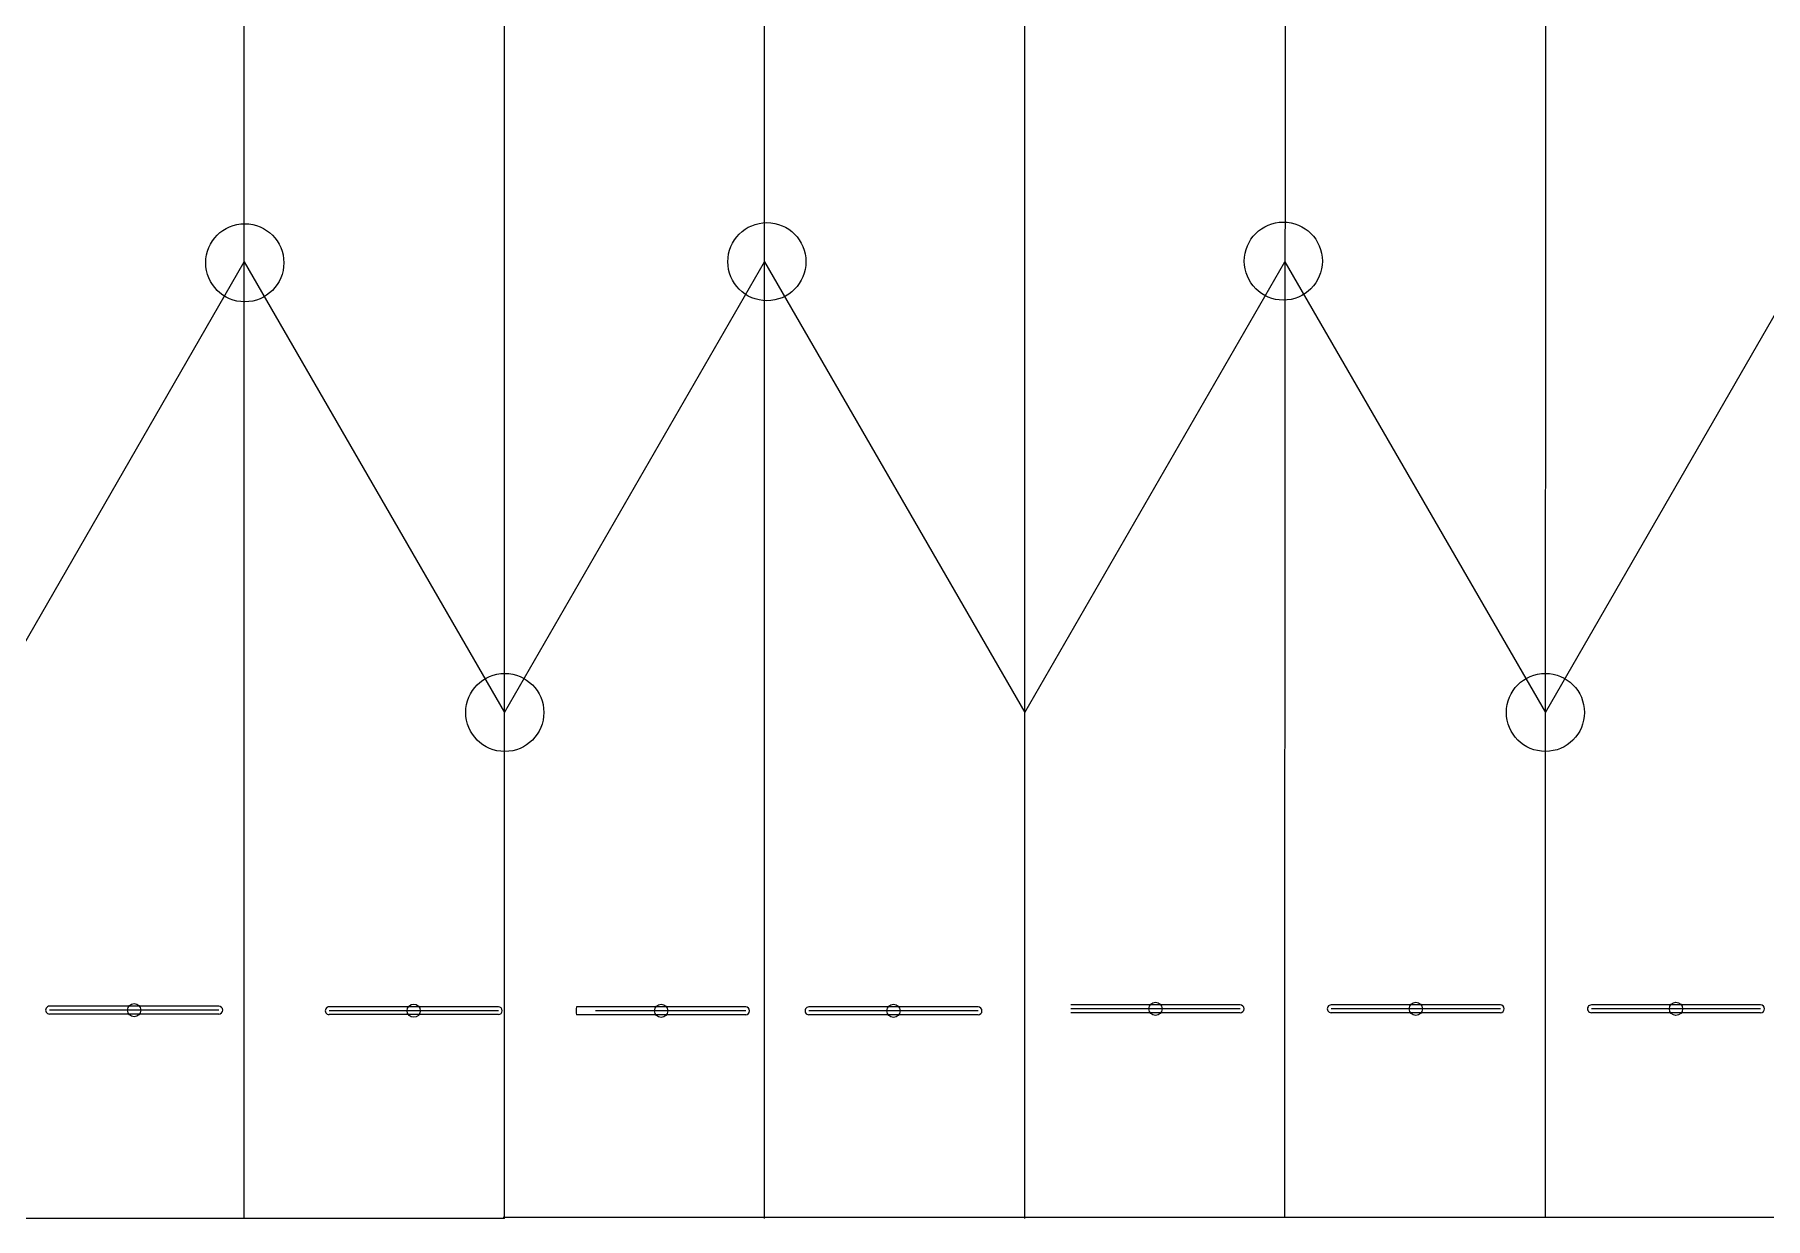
# Model space of a CAD drawing. Header units: inches. Extents: x -10.63 to -0.93, y 1.38 to 4.96.
# Drawn here: x -8.297 to -5.679, y 1.376 to 3.167 of the extents above; entities that cross this region are included whole.
import ezdxf
from ezdxf.lldxf.tags import DXFTag

# ---------------------------------------------------------------- set-up
doc = ezdxf.new("R2010")
doc.units = ezdxf.units.IN
doc.header["$MEASUREMENT"] = 0
doc.layers.add('Layer 1', color=7, linetype='Continuous')
doc.layers.add('SLD-0', color=7, linetype='Continuous')
tags = doc.linetypes.add('New Line102', pattern=[2, 1, -1]).pattern_tags.tags
tags[6:7] = [DXFTag(74, 4), DXFTag(75, 0), DXFTag(340, '0'), DXFTag(46, 1.0), DXFTag(50, 0.0), DXFTag(44, 0.0), DXFTag(45, 0.0)]
tags[4:5] = [DXFTag(74, 4), DXFTag(75, 0), DXFTag(340, '0'), DXFTag(46, 1.0), DXFTag(50, 0.0), DXFTag(44, 0.0), DXFTag(45, 0.0)]
tags = doc.linetypes.add('New Line103', pattern=[2, 1, -1]).pattern_tags.tags
tags[6:7] = [DXFTag(74, 4), DXFTag(75, 0), DXFTag(340, '0'), DXFTag(46, 1.0), DXFTag(50, 0.0), DXFTag(44, 0.0), DXFTag(45, 0.0)]
tags[4:5] = [DXFTag(74, 4), DXFTag(75, 0), DXFTag(340, '0'), DXFTag(46, 1.0), DXFTag(50, 0.0), DXFTag(44, 0.0), DXFTag(45, 0.0)]
tags = doc.linetypes.add('New Line104', pattern=[2, 1, -1]).pattern_tags.tags
tags[6:7] = [DXFTag(74, 4), DXFTag(75, 0), DXFTag(340, '0'), DXFTag(46, 1.0), DXFTag(50, 0.0), DXFTag(44, 0.0), DXFTag(45, 0.0)]
tags[4:5] = [DXFTag(74, 4), DXFTag(75, 0), DXFTag(340, '0'), DXFTag(46, 1.0), DXFTag(50, 0.0), DXFTag(44, 0.0), DXFTag(45, 0.0)]
tags = doc.linetypes.add('New Line106', pattern=[2, 1, -1]).pattern_tags.tags
tags[6:7] = [DXFTag(74, 4), DXFTag(75, 0), DXFTag(340, '0'), DXFTag(46, 1.0), DXFTag(50, 0.0), DXFTag(44, 0.0), DXFTag(45, 0.0)]
tags[4:5] = [DXFTag(74, 4), DXFTag(75, 0), DXFTag(340, '0'), DXFTag(46, 1.0), DXFTag(50, 0.0), DXFTag(44, 0.0), DXFTag(45, 0.0)]
tags = doc.linetypes.add('New Line107', pattern=[2, 1, -1]).pattern_tags.tags
tags[6:7] = [DXFTag(74, 4), DXFTag(75, 0), DXFTag(340, '0'), DXFTag(46, 1.0), DXFTag(50, 0.0), DXFTag(44, 0.0), DXFTag(45, 0.0)]
tags[4:5] = [DXFTag(74, 4), DXFTag(75, 0), DXFTag(340, '0'), DXFTag(46, 1.0), DXFTag(50, 0.0), DXFTag(44, 0.0), DXFTag(45, 0.0)]
tags = doc.linetypes.add('New Line113', pattern=[2, 1, -1]).pattern_tags.tags
tags[6:7] = [DXFTag(74, 4), DXFTag(75, 0), DXFTag(340, '0'), DXFTag(46, 1.0), DXFTag(50, 0.0), DXFTag(44, 0.0), DXFTag(45, 0.0)]
tags[4:5] = [DXFTag(74, 4), DXFTag(75, 0), DXFTag(340, '0'), DXFTag(46, 1.0), DXFTag(50, 0.0), DXFTag(44, 0.0), DXFTag(45, 0.0)]
tags = doc.linetypes.add('New Line114', pattern=[2, 1, -1]).pattern_tags.tags
tags[6:7] = [DXFTag(74, 4), DXFTag(75, 0), DXFTag(340, '0'), DXFTag(46, 1.0), DXFTag(50, 0.0), DXFTag(44, 0.0), DXFTag(45, 0.0)]
tags[4:5] = [DXFTag(74, 4), DXFTag(75, 0), DXFTag(340, '0'), DXFTag(46, 1.0), DXFTag(50, 0.0), DXFTag(44, 0.0), DXFTag(45, 0.0)]
tags = doc.linetypes.add('New Line13', pattern=[2, 1, -1]).pattern_tags.tags
tags[6:7] = [DXFTag(74, 4), DXFTag(75, 0), DXFTag(340, '0'), DXFTag(46, 1.0), DXFTag(50, 0.0), DXFTag(44, 0.0), DXFTag(45, 0.0)]
tags[4:5] = [DXFTag(74, 4), DXFTag(75, 0), DXFTag(340, '0'), DXFTag(46, 1.0), DXFTag(50, 0.0), DXFTag(44, 0.0), DXFTag(45, 0.0)]
tags = doc.linetypes.add('New Line14', pattern=[2, 1, -1]).pattern_tags.tags
tags[6:7] = [DXFTag(74, 4), DXFTag(75, 0), DXFTag(340, '0'), DXFTag(46, 1.0), DXFTag(50, 0.0), DXFTag(44, 0.0), DXFTag(45, 0.0)]
tags[4:5] = [DXFTag(74, 4), DXFTag(75, 0), DXFTag(340, '0'), DXFTag(46, 1.0), DXFTag(50, 0.0), DXFTag(44, 0.0), DXFTag(45, 0.0)]
tags = doc.linetypes.add('New Line16', pattern=[0.8, 0.5, -0.1, 0.1, -0.1]).pattern_tags.tags
tags[10:11] = [DXFTag(74, 4), DXFTag(75, 0), DXFTag(340, '0'), DXFTag(46, 1.0), DXFTag(50, 0.0), DXFTag(44, 0.0), DXFTag(45, 0.0)]
tags[8:9] = [DXFTag(74, 4), DXFTag(75, 0), DXFTag(340, '0'), DXFTag(46, 1.0), DXFTag(50, 0.0), DXFTag(44, 0.0), DXFTag(45, 0.0)]
tags[6:7] = [DXFTag(74, 4), DXFTag(75, 0), DXFTag(340, '0'), DXFTag(46, 1.0), DXFTag(50, 0.0), DXFTag(44, 0.0), DXFTag(45, 0.0)]
tags[4:5] = [DXFTag(74, 4), DXFTag(75, 0), DXFTag(340, '0'), DXFTag(46, 1.0), DXFTag(50, 0.0), DXFTag(44, 0.0), DXFTag(45, 0.0)]
tags = doc.linetypes.add('New Line33', pattern=[2, 1, -1]).pattern_tags.tags
tags[6:7] = [DXFTag(74, 4), DXFTag(75, 0), DXFTag(340, '0'), DXFTag(46, 1.0), DXFTag(50, 0.0), DXFTag(44, 0.0), DXFTag(45, 0.0)]
tags[4:5] = [DXFTag(74, 4), DXFTag(75, 0), DXFTag(340, '0'), DXFTag(46, 1.0), DXFTag(50, 0.0), DXFTag(44, 0.0), DXFTag(45, 0.0)]
tags = doc.linetypes.add('New Line34', pattern=[2, 1, -1]).pattern_tags.tags
tags[6:7] = [DXFTag(74, 4), DXFTag(75, 0), DXFTag(340, '0'), DXFTag(46, 1.0), DXFTag(50, 0.0), DXFTag(44, 0.0), DXFTag(45, 0.0)]
tags[4:5] = [DXFTag(74, 4), DXFTag(75, 0), DXFTag(340, '0'), DXFTag(46, 1.0), DXFTag(50, 0.0), DXFTag(44, 0.0), DXFTag(45, 0.0)]
tags = doc.linetypes.add('New Line35', pattern=[2, 1, -1]).pattern_tags.tags
tags[6:7] = [DXFTag(74, 4), DXFTag(75, 0), DXFTag(340, '0'), DXFTag(46, 1.0), DXFTag(50, 0.0), DXFTag(44, 0.0), DXFTag(45, 0.0)]
tags[4:5] = [DXFTag(74, 4), DXFTag(75, 0), DXFTag(340, '0'), DXFTag(46, 1.0), DXFTag(50, 0.0), DXFTag(44, 0.0), DXFTag(45, 0.0)]
tags = doc.linetypes.add('New Line36', pattern=[2, 1, -1]).pattern_tags.tags
tags[6:7] = [DXFTag(74, 4), DXFTag(75, 0), DXFTag(340, '0'), DXFTag(46, 1.0), DXFTag(50, 0.0), DXFTag(44, 0.0), DXFTag(45, 0.0)]
tags[4:5] = [DXFTag(74, 4), DXFTag(75, 0), DXFTag(340, '0'), DXFTag(46, 1.0), DXFTag(50, 0.0), DXFTag(44, 0.0), DXFTag(45, 0.0)]
tags = doc.linetypes.add('New Line43', pattern=[2, 1, -1]).pattern_tags.tags
tags[6:7] = [DXFTag(74, 4), DXFTag(75, 0), DXFTag(340, '0'), DXFTag(46, 1.0), DXFTag(50, 0.0), DXFTag(44, 0.0), DXFTag(45, 0.0)]
tags[4:5] = [DXFTag(74, 4), DXFTag(75, 0), DXFTag(340, '0'), DXFTag(46, 1.0), DXFTag(50, 0.0), DXFTag(44, 0.0), DXFTag(45, 0.0)]
tags = doc.linetypes.add('New Line44', pattern=[2, 1, -1]).pattern_tags.tags
tags[6:7] = [DXFTag(74, 4), DXFTag(75, 0), DXFTag(340, '0'), DXFTag(46, 1.0), DXFTag(50, 0.0), DXFTag(44, 0.0), DXFTag(45, 0.0)]
tags[4:5] = [DXFTag(74, 4), DXFTag(75, 0), DXFTag(340, '0'), DXFTag(46, 1.0), DXFTag(50, 0.0), DXFTag(44, 0.0), DXFTag(45, 0.0)]
tags = doc.linetypes.add('New Line45', pattern=[2, 1, -1]).pattern_tags.tags
tags[6:7] = [DXFTag(74, 4), DXFTag(75, 0), DXFTag(340, '0'), DXFTag(46, 1.0), DXFTag(50, 0.0), DXFTag(44, 0.0), DXFTag(45, 0.0)]
tags[4:5] = [DXFTag(74, 4), DXFTag(75, 0), DXFTag(340, '0'), DXFTag(46, 1.0), DXFTag(50, 0.0), DXFTag(44, 0.0), DXFTag(45, 0.0)]
tags = doc.linetypes.add('New Line55', pattern=[0.8, 0.5, -0.1, 0.1, -0.1]).pattern_tags.tags
tags[10:11] = [DXFTag(74, 4), DXFTag(75, 0), DXFTag(340, '0'), DXFTag(46, 1.0), DXFTag(50, 0.0), DXFTag(44, 0.0), DXFTag(45, 0.0)]
tags[8:9] = [DXFTag(74, 4), DXFTag(75, 0), DXFTag(340, '0'), DXFTag(46, 1.0), DXFTag(50, 0.0), DXFTag(44, 0.0), DXFTag(45, 0.0)]
tags[6:7] = [DXFTag(74, 4), DXFTag(75, 0), DXFTag(340, '0'), DXFTag(46, 1.0), DXFTag(50, 0.0), DXFTag(44, 0.0), DXFTag(45, 0.0)]
tags[4:5] = [DXFTag(74, 4), DXFTag(75, 0), DXFTag(340, '0'), DXFTag(46, 1.0), DXFTag(50, 0.0), DXFTag(44, 0.0), DXFTag(45, 0.0)]
tags = doc.linetypes.add('New Line62', pattern=[2, 1, -1]).pattern_tags.tags
tags[6:7] = [DXFTag(74, 4), DXFTag(75, 0), DXFTag(340, '0'), DXFTag(46, 1.0), DXFTag(50, 0.0), DXFTag(44, 0.0), DXFTag(45, 0.0)]
tags[4:5] = [DXFTag(74, 4), DXFTag(75, 0), DXFTag(340, '0'), DXFTag(46, 1.0), DXFTag(50, 0.0), DXFTag(44, 0.0), DXFTag(45, 0.0)]
tags = doc.linetypes.add('New Line63', pattern=[2, 1, -1]).pattern_tags.tags
tags[6:7] = [DXFTag(74, 4), DXFTag(75, 0), DXFTag(340, '0'), DXFTag(46, 1.0), DXFTag(50, 0.0), DXFTag(44, 0.0), DXFTag(45, 0.0)]
tags[4:5] = [DXFTag(74, 4), DXFTag(75, 0), DXFTag(340, '0'), DXFTag(46, 1.0), DXFTag(50, 0.0), DXFTag(44, 0.0), DXFTag(45, 0.0)]
tags = doc.linetypes.add('New Line64', pattern=[0.8, 0.5, -0.1, 0.1, -0.1]).pattern_tags.tags
tags[10:11] = [DXFTag(74, 4), DXFTag(75, 0), DXFTag(340, '0'), DXFTag(46, 1.0), DXFTag(50, 0.0), DXFTag(44, 0.0), DXFTag(45, 0.0)]
tags[8:9] = [DXFTag(74, 4), DXFTag(75, 0), DXFTag(340, '0'), DXFTag(46, 1.0), DXFTag(50, 0.0), DXFTag(44, 0.0), DXFTag(45, 0.0)]
tags[6:7] = [DXFTag(74, 4), DXFTag(75, 0), DXFTag(340, '0'), DXFTag(46, 1.0), DXFTag(50, 0.0), DXFTag(44, 0.0), DXFTag(45, 0.0)]
tags[4:5] = [DXFTag(74, 4), DXFTag(75, 0), DXFTag(340, '0'), DXFTag(46, 1.0), DXFTag(50, 0.0), DXFTag(44, 0.0), DXFTag(45, 0.0)]
tags = doc.linetypes.add('New Line65', pattern=[2, 1, -1]).pattern_tags.tags
tags[6:7] = [DXFTag(74, 4), DXFTag(75, 0), DXFTag(340, '0'), DXFTag(46, 1.0), DXFTag(50, 0.0), DXFTag(44, 0.0), DXFTag(45, 0.0)]
tags[4:5] = [DXFTag(74, 4), DXFTag(75, 0), DXFTag(340, '0'), DXFTag(46, 1.0), DXFTag(50, 0.0), DXFTag(44, 0.0), DXFTag(45, 0.0)]
tags = doc.linetypes.add('New Line66', pattern=[2, 1, -1]).pattern_tags.tags
tags[6:7] = [DXFTag(74, 4), DXFTag(75, 0), DXFTag(340, '0'), DXFTag(46, 1.0), DXFTag(50, 0.0), DXFTag(44, 0.0), DXFTag(45, 0.0)]
tags[4:5] = [DXFTag(74, 4), DXFTag(75, 0), DXFTag(340, '0'), DXFTag(46, 1.0), DXFTag(50, 0.0), DXFTag(44, 0.0), DXFTag(45, 0.0)]
tags = doc.linetypes.add('New Line68', pattern=[2, 1, -1]).pattern_tags.tags
tags[6:7] = [DXFTag(74, 4), DXFTag(75, 0), DXFTag(340, '0'), DXFTag(46, 1.0), DXFTag(50, 0.0), DXFTag(44, 0.0), DXFTag(45, 0.0)]
tags[4:5] = [DXFTag(74, 4), DXFTag(75, 0), DXFTag(340, '0'), DXFTag(46, 1.0), DXFTag(50, 0.0), DXFTag(44, 0.0), DXFTag(45, 0.0)]
tags = doc.linetypes.add('New Line69', pattern=[2, 1, -1]).pattern_tags.tags
tags[6:7] = [DXFTag(74, 4), DXFTag(75, 0), DXFTag(340, '0'), DXFTag(46, 1.0), DXFTag(50, 0.0), DXFTag(44, 0.0), DXFTag(45, 0.0)]
tags[4:5] = [DXFTag(74, 4), DXFTag(75, 0), DXFTag(340, '0'), DXFTag(46, 1.0), DXFTag(50, 0.0), DXFTag(44, 0.0), DXFTag(45, 0.0)]
tags = doc.linetypes.add('New Line70', pattern=[2, 1, -1]).pattern_tags.tags
tags[6:7] = [DXFTag(74, 4), DXFTag(75, 0), DXFTag(340, '0'), DXFTag(46, 1.0), DXFTag(50, 0.0), DXFTag(44, 0.0), DXFTag(45, 0.0)]
tags[4:5] = [DXFTag(74, 4), DXFTag(75, 0), DXFTag(340, '0'), DXFTag(46, 1.0), DXFTag(50, 0.0), DXFTag(44, 0.0), DXFTag(45, 0.0)]
tags = doc.linetypes.add('New Line72', pattern=[0.8, 0.5, -0.1, 0.1, -0.1]).pattern_tags.tags
tags[10:11] = [DXFTag(74, 4), DXFTag(75, 0), DXFTag(340, '0'), DXFTag(46, 1.0), DXFTag(50, 0.0), DXFTag(44, 0.0), DXFTag(45, 0.0)]
tags[8:9] = [DXFTag(74, 4), DXFTag(75, 0), DXFTag(340, '0'), DXFTag(46, 1.0), DXFTag(50, 0.0), DXFTag(44, 0.0), DXFTag(45, 0.0)]
tags[6:7] = [DXFTag(74, 4), DXFTag(75, 0), DXFTag(340, '0'), DXFTag(46, 1.0), DXFTag(50, 0.0), DXFTag(44, 0.0), DXFTag(45, 0.0)]
tags[4:5] = [DXFTag(74, 4), DXFTag(75, 0), DXFTag(340, '0'), DXFTag(46, 1.0), DXFTag(50, 0.0), DXFTag(44, 0.0), DXFTag(45, 0.0)]
tags = doc.linetypes.add('New Line94', pattern=[0.8, 0.5, -0.1, 0.1, -0.1]).pattern_tags.tags
tags[10:11] = [DXFTag(74, 4), DXFTag(75, 0), DXFTag(340, '0'), DXFTag(46, 1.0), DXFTag(50, 0.0), DXFTag(44, 0.0), DXFTag(45, 0.0)]
tags[8:9] = [DXFTag(74, 4), DXFTag(75, 0), DXFTag(340, '0'), DXFTag(46, 1.0), DXFTag(50, 0.0), DXFTag(44, 0.0), DXFTag(45, 0.0)]
tags[6:7] = [DXFTag(74, 4), DXFTag(75, 0), DXFTag(340, '0'), DXFTag(46, 1.0), DXFTag(50, 0.0), DXFTag(44, 0.0), DXFTag(45, 0.0)]
tags[4:5] = [DXFTag(74, 4), DXFTag(75, 0), DXFTag(340, '0'), DXFTag(46, 1.0), DXFTag(50, 0.0), DXFTag(44, 0.0), DXFTag(45, 0.0)]
tags = doc.linetypes.add('New Line95', pattern=[0.8, 0.5, -0.1, 0.1, -0.1]).pattern_tags.tags
tags[10:11] = [DXFTag(74, 4), DXFTag(75, 0), DXFTag(340, '0'), DXFTag(46, 1.0), DXFTag(50, 0.0), DXFTag(44, 0.0), DXFTag(45, 0.0)]
tags[8:9] = [DXFTag(74, 4), DXFTag(75, 0), DXFTag(340, '0'), DXFTag(46, 1.0), DXFTag(50, 0.0), DXFTag(44, 0.0), DXFTag(45, 0.0)]
tags[6:7] = [DXFTag(74, 4), DXFTag(75, 0), DXFTag(340, '0'), DXFTag(46, 1.0), DXFTag(50, 0.0), DXFTag(44, 0.0), DXFTag(45, 0.0)]
tags[4:5] = [DXFTag(74, 4), DXFTag(75, 0), DXFTag(340, '0'), DXFTag(46, 1.0), DXFTag(50, 0.0), DXFTag(44, 0.0), DXFTag(45, 0.0)]
tags = doc.linetypes.add('New Line98', pattern=[0.8, 0.5, -0.1, 0.1, -0.1]).pattern_tags.tags
tags[10:11] = [DXFTag(74, 4), DXFTag(75, 0), DXFTag(340, '0'), DXFTag(46, 1.0), DXFTag(50, 0.0), DXFTag(44, 0.0), DXFTag(45, 0.0)]
tags[8:9] = [DXFTag(74, 4), DXFTag(75, 0), DXFTag(340, '0'), DXFTag(46, 1.0), DXFTag(50, 0.0), DXFTag(44, 0.0), DXFTag(45, 0.0)]
tags[6:7] = [DXFTag(74, 4), DXFTag(75, 0), DXFTag(340, '0'), DXFTag(46, 1.0), DXFTag(50, 0.0), DXFTag(44, 0.0), DXFTag(45, 0.0)]
tags[4:5] = [DXFTag(74, 4), DXFTag(75, 0), DXFTag(340, '0'), DXFTag(46, 1.0), DXFTag(50, 0.0), DXFTag(44, 0.0), DXFTag(45, 0.0)]

msp = doc.modelspace()

# ---------------------------------------------------------------- linework, layer by layer
at = {"layer": 'Layer 1', "color": 250, "lineweight": 18}
msp.add_open_spline([(-7.5863, 1.3765), (-7.5863, 1.3765), (-10.3422, 1.3765), (-10.3422, 1.3765)], degree=3, dxfattribs=at)
at = {"layer": 'SLD-0', "color": 5, "linetype": 'New Line106', "lineweight": 9}
msp.add_open_spline([(-6.4055, 1.6935), (-6.4055, 1.6935), (-6.4039, 4.8392), (-6.4039, 4.8392)], degree=3, dxfattribs=at)
at = {"layer": 'SLD-0', "color": 5, "linetype": 'New Line104', "lineweight": 9}
msp.add_open_spline([(-6.0115, 1.6935), (-6.0115, 1.6935), (-6.0102, 4.8392), (-6.0102, 4.8392)], degree=3, dxfattribs=at)
at = {"layer": 'SLD-0', "color": 5, "linetype": 'New Line66', "lineweight": 9}
msp.add_open_spline([(-7.5863, 2.1414), (-7.5863, 2.1414), (-7.5859, 4.3933), (-7.5859, 4.3933)], degree=3, dxfattribs=at)
at = {"layer": 'SLD-0', "color": 5, "linetype": 'New Line70', "lineweight": 9}
msp.add_open_spline([(-6.7989, 2.1414), (-6.7989, 2.1414), (-6.7985, 4.3933), (-6.7985, 4.3933)], degree=3, dxfattribs=at)
at = {"layer": 'SLD-0', "color": 5, "linetype": 'New Line63', "lineweight": 9}
msp.add_open_spline([(-7.98, 2.8233), (-7.98, 2.8233), (-7.9796, 3.7114), (-7.9796, 3.7114)], degree=3, dxfattribs=at)
at = {"layer": 'SLD-0', "color": 5, "linetype": 'New Line69', "lineweight": 9}
msp.add_open_spline([(-7.1926, 2.8233), (-7.1926, 2.8233), (-7.1922, 3.7114), (-7.1922, 3.7114)], degree=3, dxfattribs=at)
at = {"layer": 'SLD-0', "lineweight": 9}
for points in [[(-7.9199, 2.8219), (-7.9199, 2.8545), (-7.9463, 2.8809), (-7.9789, 2.8809), (-7.9789, 2.8809), (-8.0115, 2.8809), (-8.038, 2.8545), (-8.038, 2.8219), (-8.038, 2.8219), (-8.038, 2.7893), (-8.0115, 2.7628), (-7.9789, 2.7628), (-7.9789, 2.7628), (-7.9463, 2.7628), (-7.9199, 2.7893), (-7.9199, 2.8219)], [(-7.1301, 2.8235), (-7.1301, 2.8561), (-7.1566, 2.8826), (-7.1892, 2.8826), (-7.1892, 2.8826), (-7.2218, 2.8826), (-7.2482, 2.8561), (-7.2482, 2.8235), (-7.2482, 2.8235), (-7.2482, 2.7909), (-7.2218, 2.7644), (-7.1892, 2.7644), (-7.1892, 2.7644), (-7.1566, 2.7644), (-7.1301, 2.7909), (-7.1301, 2.8235)], [(-6.3489, 2.8244), (-6.3489, 2.857), (-6.3754, 2.8834), (-6.408, 2.8834), (-6.408, 2.8834), (-6.4406, 2.8834), (-6.467, 2.857), (-6.467, 2.8244), (-6.467, 2.8244), (-6.467, 2.7917), (-6.4406, 2.7653), (-6.408, 2.7653), (-6.408, 2.7653), (-6.3754, 2.7653), (-6.3489, 2.7917), (-6.3489, 2.8244)], [(-7.5266, 2.1417), (-7.5266, 2.1743), (-7.553, 2.2007), (-7.5856, 2.2007), (-7.5856, 2.2007), (-7.6182, 2.2007), (-7.6447, 2.1743), (-7.6447, 2.1417), (-7.6447, 2.1417), (-7.6447, 2.1091), (-7.6182, 2.0826), (-7.5856, 2.0826), (-7.5856, 2.0826), (-7.553, 2.0826), (-7.5266, 2.1091), (-7.5266, 2.1417)], [(-5.9525, 2.1418), (-5.9525, 2.1744), (-5.9789, 2.2008), (-6.0115, 2.2008), (-6.0115, 2.2008), (-6.0441, 2.2008), (-6.0706, 2.1744), (-6.0706, 2.1418), (-6.0706, 2.1418), (-6.0706, 2.1091), (-6.0441, 2.0827), (-6.0115, 2.0827), (-6.0115, 2.0827), (-5.9789, 2.0827), (-5.9525, 2.1091), (-5.9525, 2.1418)], [(-6.5913, 1.6934), (-6.5913, 1.6989), (-6.5958, 1.7034), (-6.6013, 1.7034), (-6.6013, 1.7034), (-6.6068, 1.7034), (-6.6113, 1.6989), (-6.6113, 1.6934), (-6.6113, 1.6934), (-6.6113, 1.6879), (-6.6068, 1.6834), (-6.6013, 1.6834), (-6.6013, 1.6834), (-6.5958, 1.6834), (-6.5913, 1.6879), (-6.5913, 1.6934)], [(-6.1976, 1.6935), (-6.1976, 1.699), (-6.202, 1.7035), (-6.2076, 1.7035), (-6.2076, 1.7035), (-6.2131, 1.7035), (-6.2176, 1.699), (-6.2176, 1.6935), (-6.2176, 1.6935), (-6.2176, 1.688), (-6.2131, 1.6835), (-6.2076, 1.6835), (-6.2076, 1.6835), (-6.202, 1.6835), (-6.1976, 1.688), (-6.1976, 1.6935)], [(-5.804, 1.6935), (-5.804, 1.6991), (-5.8084, 1.7035), (-5.814, 1.7035), (-5.814, 1.7035), (-5.8195, 1.7035), (-5.824, 1.6991), (-5.824, 1.6935), (-5.824, 1.6935), (-5.824, 1.688), (-5.8195, 1.6835), (-5.814, 1.6835), (-5.814, 1.6835), (-5.8084, 1.6835), (-5.804, 1.688), (-5.804, 1.6935)], [(-8.1363, 1.6915), (-8.1363, 1.697), (-8.1408, 1.7015), (-8.1463, 1.7015), (-8.1463, 1.7015), (-8.1518, 1.7015), (-8.1563, 1.697), (-8.1563, 1.6915), (-8.1563, 1.6915), (-8.1563, 1.686), (-8.1518, 1.6815), (-8.1463, 1.6815), (-8.1463, 1.6815), (-8.1408, 1.6815), (-8.1363, 1.686), (-8.1363, 1.6915)], [(-7.7134, 1.6906), (-7.7134, 1.6961), (-7.7179, 1.7006), (-7.7234, 1.7006), (-7.7234, 1.7006), (-7.7289, 1.7006), (-7.7334, 1.6961), (-7.7334, 1.6906), (-7.7334, 1.6906), (-7.7334, 1.685), (-7.7289, 1.6806), (-7.7234, 1.6806), (-7.7234, 1.6806), (-7.7179, 1.6806), (-7.7134, 1.685), (-7.7134, 1.6906)], [(-7.3391, 1.6904), (-7.3391, 1.6959), (-7.3436, 1.7004), (-7.3491, 1.7004), (-7.3491, 1.7004), (-7.3547, 1.7004), (-7.3591, 1.6959), (-7.3591, 1.6904), (-7.3591, 1.6904), (-7.3591, 1.6849), (-7.3547, 1.6804), (-7.3491, 1.6804), (-7.3491, 1.6804), (-7.3436, 1.6804), (-7.3391, 1.6849), (-7.3391, 1.6904)], [(-6.9876, 1.6903), (-6.9876, 1.6958), (-6.9921, 1.7003), (-6.9976, 1.7003), (-6.9976, 1.7003), (-7.0031, 1.7003), (-7.0076, 1.6958), (-7.0076, 1.6903), (-7.0076, 1.6903), (-7.0076, 1.6847), (-7.0031, 1.6803), (-6.9976, 1.6803), (-6.9976, 1.6803), (-6.9921, 1.6803), (-6.9876, 1.6847), (-6.9876, 1.6903)]]:
    msp.add_open_spline(points, degree=3, knots=[0, 0, 0, 0, 0.2, 0.2, 0.2, 0.2, 0.4, 0.4, 0.4, 0.4, 0.6, 0.6, 0.6, 0.6, 1, 1, 1, 1], dxfattribs=at)
at = {"layer": 'SLD-0', "color": 5, "linetype": 'New Line33', "lineweight": 9}
msp.add_open_spline([(-8.3734, 2.1412), (-8.3734, 2.1412), (-7.98, 2.8233), (-7.98, 2.8233)], degree=3, dxfattribs=at)
at = {"layer": 'SLD-0', "color": 5, "linetype": 'New Line34', "lineweight": 9}
msp.add_open_spline([(-7.98, 2.8233), (-7.98, 2.8233), (-7.5863, 2.1414), (-7.5863, 2.1414)], degree=3, dxfattribs=at)
at = {"layer": 'SLD-0', "color": 5, "linetype": 'New Line62', "lineweight": 9}
msp.add_open_spline([(-7.98, 1.6914), (-7.98, 1.6914), (-7.98, 2.8233), (-7.98, 2.8233)], degree=3, dxfattribs=at)
at = {"layer": 'SLD-0', "color": 5, "linetype": 'New Line35', "lineweight": 9}
msp.add_open_spline([(-7.5863, 2.1414), (-7.5863, 2.1414), (-7.1926, 2.8233), (-7.1926, 2.8233)], degree=3, dxfattribs=at)
at = {"layer": 'SLD-0', "color": 5, "linetype": 'New Line36', "lineweight": 9}
msp.add_open_spline([(-7.1926, 2.8233), (-7.1926, 2.8233), (-6.7989, 2.1414), (-6.7989, 2.1414)], degree=3, dxfattribs=at)
at = {"layer": 'SLD-0', "color": 5, "linetype": 'New Line68', "lineweight": 9}
msp.add_open_spline([(-7.1926, 1.6914), (-7.1926, 1.6914), (-7.1926, 2.8233), (-7.1926, 2.8233)], degree=3, dxfattribs=at)
at = {"layer": 'SLD-0', "color": 5, "linetype": 'New Line102', "lineweight": 9}
msp.add_open_spline([(-6.7989, 2.1414), (-6.7989, 2.1414), (-6.4055, 2.8235), (-6.4055, 2.8235)], degree=3, dxfattribs=at)
at = {"layer": 'SLD-0', "color": 5, "linetype": 'New Line103', "lineweight": 9}
msp.add_open_spline([(-6.4055, 2.8235), (-6.4055, 2.8235), (-6.0115, 2.1418), (-6.0115, 2.1418)], degree=3, dxfattribs=at)
at = {"layer": 'SLD-0', "color": 5, "linetype": 'New Line107', "lineweight": 9}
msp.add_open_spline([(-6.0115, 2.1418), (-6.0115, 2.1418), (-5.6181, 2.8239), (-5.6181, 2.8239)], degree=3, dxfattribs=at)
at = {"layer": 'SLD-0', "color": 5, "linetype": 'New Line65', "lineweight": 9}
msp.add_open_spline([(-7.5863, 1.6914), (-7.5863, 1.6914), (-7.5863, 2.1414), (-7.5863, 2.1414)], degree=3, dxfattribs=at)
at = {"layer": 'SLD-0', "color": 5, "linetype": 'New Line14', "lineweight": 9}
msp.add_open_spline([(-6.7989, 1.6914), (-6.7989, 1.6914), (-6.7989, 2.1414), (-6.7989, 2.1414)], degree=3, dxfattribs=at)
at = {"layer": 'SLD-0', "color": 179, "lineweight": 9}
for points, knots in [([(-8.2743, 1.6974), (-8.2764, 1.6974), (-8.2783, 1.6963), (-8.2794, 1.6944), (-8.2794, 1.6944), (-8.2804, 1.6926), (-8.2804, 1.6904), (-8.2794, 1.6885), (-8.2794, 1.6885), (-8.2783, 1.6867), (-8.2764, 1.6856), (-8.2743, 1.6856)], [0, 0, 0, 0, 0.25, 0.25, 0.25, 0.25, 0.5, 0.5, 0.5, 0.5, 1, 1, 1, 1]), ([(-8.0184, 1.6856), (-8.0151, 1.6856), (-8.0124, 1.6882), (-8.0124, 1.6915), (-8.0124, 1.6915), (-8.0124, 1.6947), (-8.0151, 1.6974), (-8.0184, 1.6974)], [0, 0, 0, 0, 0.333333, 0.333333, 0.333333, 0.333333, 1, 1, 1, 1]), ([(-7.8514, 1.6965), (-7.8535, 1.6965), (-7.8554, 1.6953), (-7.8565, 1.6935), (-7.8565, 1.6935), (-7.8575, 1.6917), (-7.8575, 1.6894), (-7.8565, 1.6876), (-7.8565, 1.6876), (-7.8554, 1.6858), (-7.8535, 1.6847), (-7.8514, 1.6847)], [0, 0, 0, 0, 0.25, 0.25, 0.25, 0.25, 0.5, 0.5, 0.5, 0.5, 1, 1, 1, 1]), ([(-7.5954, 1.6847), (-7.5922, 1.6847), (-7.5895, 1.6873), (-7.5895, 1.6906), (-7.5895, 1.6906), (-7.5895, 1.6938), (-7.5922, 1.6965), (-7.5954, 1.6965)], [0, 0, 0, 0, 0.333333, 0.333333, 0.333333, 0.333333, 1, 1, 1, 1]), ([(-7.2212, 1.6845), (-7.2179, 1.6845), (-7.2153, 1.6871), (-7.2153, 1.6904), (-7.2153, 1.6904), (-7.2153, 1.6936), (-7.2179, 1.6963), (-7.2212, 1.6963)], [0, 0, 0, 0, 0.333333, 0.333333, 0.333333, 0.333333, 1, 1, 1, 1]), ([(-7.1256, 1.6962), (-7.1277, 1.6962), (-7.1296, 1.695), (-7.1307, 1.6932), (-7.1307, 1.6932), (-7.1317, 1.6914), (-7.1317, 1.6891), (-7.1307, 1.6873), (-7.1307, 1.6873), (-7.1296, 1.6855), (-7.1277, 1.6844), (-7.1256, 1.6844)], [0, 0, 0, 0, 0.25, 0.25, 0.25, 0.25, 0.5, 0.5, 0.5, 0.5, 1, 1, 1, 1]), ([(-6.8697, 1.6844), (-6.8664, 1.6844), (-6.8638, 1.687), (-6.8638, 1.6903), (-6.8638, 1.6903), (-6.8638, 1.6935), (-6.8664, 1.6962), (-6.8697, 1.6962)], [0, 0, 0, 0, 0.333333, 0.333333, 0.333333, 0.333333, 1, 1, 1, 1]), ([(-6.4733, 1.6875), (-6.4701, 1.6875), (-6.4674, 1.6902), (-6.4674, 1.6934), (-6.4674, 1.6934), (-6.4674, 1.6967), (-6.4701, 1.6993), (-6.4733, 1.6993)], [0, 0, 0, 0, 0.333333, 0.333333, 0.333333, 0.333333, 1, 1, 1, 1]), ([(-6.3355, 1.6994), (-6.3376, 1.6994), (-6.3396, 1.6983), (-6.3406, 1.6965), (-6.3406, 1.6965), (-6.3417, 1.6946), (-6.3417, 1.6924), (-6.3406, 1.6906), (-6.3406, 1.6906), (-6.3396, 1.6887), (-6.3376, 1.6876), (-6.3355, 1.6876)], [0, 0, 0, 0, 0.25, 0.25, 0.25, 0.25, 0.5, 0.5, 0.5, 0.5, 1, 1, 1, 1]), ([(-6.0796, 1.6876), (-6.0763, 1.6876), (-6.0737, 1.6902), (-6.0737, 1.6935), (-6.0737, 1.6935), (-6.0737, 1.6968), (-6.0763, 1.6994), (-6.0796, 1.6994)], [0, 0, 0, 0, 0.333333, 0.333333, 0.333333, 0.333333, 1, 1, 1, 1]), ([(-5.9419, 1.6994), (-5.944, 1.6994), (-5.946, 1.6983), (-5.947, 1.6965), (-5.947, 1.6965), (-5.9481, 1.6947), (-5.9481, 1.6924), (-5.947, 1.6906), (-5.947, 1.6906), (-5.946, 1.6888), (-5.944, 1.6876), (-5.9419, 1.6876)], [0, 0, 0, 0, 0.25, 0.25, 0.25, 0.25, 0.5, 0.5, 0.5, 0.5, 1, 1, 1, 1]), ([(-5.686, 1.6876), (-5.6828, 1.6876), (-5.6801, 1.6903), (-5.6801, 1.6935), (-5.6801, 1.6935), (-5.6801, 1.6968), (-5.6828, 1.6994), (-5.686, 1.6994)], [0, 0, 0, 0, 0.333333, 0.333333, 0.333333, 0.333333, 1, 1, 1, 1])]:
    msp.add_open_spline(points, degree=3, knots=knots, dxfattribs=at)
for points in [[(-8.0184, 1.6974), (-8.0184, 1.6974), (-8.2743, 1.6974), (-8.2743, 1.6974)], [(-8.0184, 1.6856), (-8.0184, 1.6856), (-8.2743, 1.6856), (-8.2743, 1.6856)], [(-7.5954, 1.6965), (-7.5954, 1.6965), (-7.8514, 1.6965), (-7.8514, 1.6965)], [(-7.5954, 1.6847), (-7.5954, 1.6847), (-7.8514, 1.6847), (-7.8514, 1.6847)], [(-7.4771, 1.6963), (-7.4779, 1.6924), (-7.4779, 1.6884), (-7.4771, 1.6845)], [(-7.2212, 1.6963), (-7.2212, 1.6963), (-7.4771, 1.6963), (-7.4771, 1.6963)], [(-7.2212, 1.6845), (-7.2212, 1.6845), (-7.4771, 1.6845), (-7.4771, 1.6845)], [(-6.8697, 1.6962), (-6.8697, 1.6962), (-7.1256, 1.6962), (-7.1256, 1.6962)], [(-6.8697, 1.6844), (-6.8697, 1.6844), (-7.1256, 1.6844), (-7.1256, 1.6844)], [(-6.4733, 1.6993), (-6.4733, 1.6993), (-6.7292, 1.6993), (-6.7292, 1.6993)], [(-6.4733, 1.6875), (-6.4733, 1.6875), (-6.7292, 1.6875), (-6.7292, 1.6875)], [(-6.0796, 1.6994), (-6.0796, 1.6994), (-6.3355, 1.6994), (-6.3355, 1.6994)], [(-6.0796, 1.6876), (-6.0796, 1.6876), (-6.3355, 1.6876), (-6.3355, 1.6876)], [(-5.686, 1.6994), (-5.686, 1.6994), (-5.9419, 1.6994), (-5.9419, 1.6994)], [(-5.686, 1.6876), (-5.686, 1.6876), (-5.9419, 1.6876), (-5.9419, 1.6876)]]:
    msp.add_open_spline(points, degree=3, dxfattribs=at)
at = {"layer": 'SLD-0', "color": 179, "linetype": 'New Line16', "lineweight": 9}
msp.add_open_spline([(-8.0184, 1.6915), (-8.0184, 1.6915), (-8.2743, 1.6915), (-8.2743, 1.6915)], degree=3, dxfattribs=at)
at = {"layer": 'SLD-0', "color": 5, "linetype": 'New Line43', "lineweight": 9}
msp.add_open_spline([(-7.98, 1.3765), (-7.98, 1.3765), (-7.98, 1.6914), (-7.98, 1.6914)], degree=3, dxfattribs=at)
at = {"layer": 'SLD-0', "color": 179, "linetype": 'New Line55', "lineweight": 9}
msp.add_open_spline([(-7.5954, 1.6906), (-7.5954, 1.6906), (-7.8514, 1.6906), (-7.8514, 1.6906)], degree=3, dxfattribs=at)
at = {"layer": 'SLD-0', "color": 5, "linetype": 'New Line44', "lineweight": 9}
msp.add_open_spline([(-7.5863, 1.3765), (-7.5863, 1.3765), (-7.5863, 1.6914), (-7.5863, 1.6914)], degree=3, dxfattribs=at)
at = {"layer": 'SLD-0', "color": 179, "linetype": 'New Line64', "lineweight": 9}
msp.add_open_spline([(-7.2212, 1.6904), (-7.2212, 1.6904), (-7.4483, 1.6904), (-7.4483, 1.6904)], degree=3, dxfattribs=at)
at = {"layer": 'SLD-0', "color": 5, "linetype": 'New Line45', "lineweight": 9}
msp.add_open_spline([(-7.1926, 1.3765), (-7.1926, 1.3765), (-7.1926, 1.6914), (-7.1926, 1.6914)], degree=3, dxfattribs=at)
at = {"layer": 'SLD-0', "color": 179, "linetype": 'New Line72', "lineweight": 9}
msp.add_open_spline([(-6.8697, 1.6903), (-6.8697, 1.6903), (-7.1256, 1.6903), (-7.1256, 1.6903)], degree=3, dxfattribs=at)
at = {"layer": 'SLD-0', "color": 5, "linetype": 'New Line13', "lineweight": 9}
msp.add_open_spline([(-6.7989, 1.3765), (-6.7989, 1.3765), (-6.7989, 1.6914), (-6.7989, 1.6914)], degree=3, dxfattribs=at)
at = {"layer": 'SLD-0', "color": 179, "linetype": 'New Line98', "lineweight": 9}
msp.add_open_spline([(-6.4733, 1.6934), (-6.4733, 1.6934), (-6.7292, 1.6934), (-6.7292, 1.6934)], degree=3, dxfattribs=at)
at = {"layer": 'SLD-0', "color": 5, "linetype": 'New Line113', "lineweight": 9}
msp.add_open_spline([(-6.4055, 1.3785), (-6.4055, 1.3785), (-6.4055, 1.6935), (-6.4055, 1.6935)], degree=3, dxfattribs=at)
at = {"layer": 'SLD-0', "color": 179, "linetype": 'New Line95', "lineweight": 9}
msp.add_open_spline([(-6.0796, 1.6935), (-6.0796, 1.6935), (-6.3355, 1.6935), (-6.3355, 1.6935)], degree=3, dxfattribs=at)
at = {"layer": 'SLD-0', "color": 5, "linetype": 'New Line114', "lineweight": 9}
msp.add_open_spline([(-6.0115, 1.3785), (-6.0115, 1.3785), (-6.0115, 1.6935), (-6.0115, 1.6935)], degree=3, dxfattribs=at)
at = {"layer": 'SLD-0', "color": 179, "linetype": 'New Line94', "lineweight": 9}
msp.add_open_spline([(-5.686, 1.6935), (-5.686, 1.6935), (-5.9419, 1.6935), (-5.9419, 1.6935)], degree=3, dxfattribs=at)
at = {"layer": 'SLD-0', "lineweight": 9}
msp.add_open_spline([(-7.5881, 1.3785), (-7.5881, 1.3785), (-1.2874, 1.3785), (-1.2874, 1.3785)], degree=3, dxfattribs=at)

doc.saveas('drawing.dxf')
